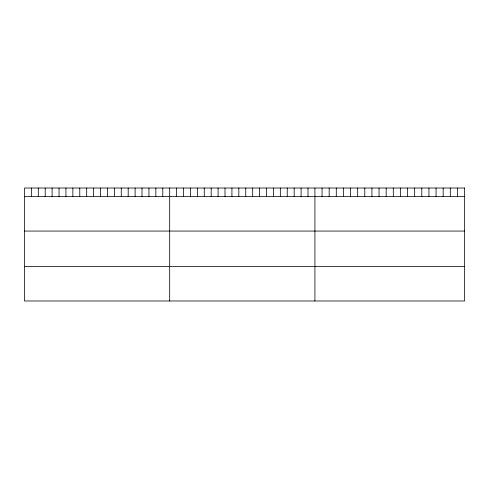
<?xml version="1.0" encoding="UTF-8"?>
<svg xmlns="http://www.w3.org/2000/svg" width="489" height="489" viewBox="0 0 489 489"><rect width="100%" height="100%" fill="white"/><g stroke="black" fill="none" stroke-linecap="round" stroke-linejoin="round"><path stroke-width="0.73" d="M24.45 196.621L464.55 196.621M24.45 231.065L464.55 231.065M24.45 266.548L464.55 266.548M457.423 188.014L457.423 196.621M450.302 188.014L450.302 196.621M443.175 188.014L443.175 196.621M436.047 188.014L436.047 196.621M428.92 188.014L428.92 196.621M421.799 188.014L421.799 196.621M414.672 188.014L414.672 196.621M407.545 188.014L407.545 196.621M400.424 188.014L400.424 196.621M393.297 188.014L393.297 196.621M386.169 188.014L386.169 196.621M379.042 188.014L379.042 196.621M371.921 188.014L371.921 196.621M364.794 188.014L364.794 196.621M357.667 188.014L357.667 196.621M350.546 188.014L350.546 196.621M343.419 188.014L343.419 196.621M336.291 188.014L336.291 196.621M329.164 188.014L329.164 196.621M322.043 188.014L322.043 196.621M314.916 188.014L314.916 300.986M308.003 188.014L308.003 196.621M301.083 188.014L301.083 196.621M294.17 188.014L294.17 196.621M287.251 188.014L287.251 196.621M280.338 188.014L280.338 196.621M273.418 188.014L273.418 196.621M266.505 188.014L266.505 196.621M259.592 188.014L259.592 196.621M252.672 188.014L252.672 196.621M245.759 188.014L245.759 196.621M238.84 188.014L238.84 196.621M231.927 188.014L231.927 196.621M225.007 188.014L225.007 196.621M218.094 188.014L218.094 196.621M211.181 188.014L211.181 196.621M204.261 188.014L204.261 196.621M197.348 188.014L197.348 196.621M190.429 188.014L190.429 196.621M183.516 188.014L183.516 196.621M176.596 188.014L176.596 196.621M169.683 188.014L169.683 300.986M162.77 188.014L162.77 196.621M155.85 188.014L155.85 196.621M148.937 188.014L148.937 196.621M142.018 188.014L142.018 196.621M135.105 188.014L135.105 196.621M128.185 188.014L128.185 196.621M121.272 188.014L121.272 196.621M114.359 188.014L114.359 196.621M107.439 188.014L107.439 196.621M100.526 188.014L100.526 196.621M93.607 188.014L93.607 196.621M86.694 188.014L86.694 196.621M79.774 188.014L79.774 196.621M72.861 188.014L72.861 196.621M65.948 188.014L65.948 196.621M59.028 188.014L59.028 196.621M52.115 188.014L52.115 196.621M45.196 188.014L45.196 196.621M38.283 188.014L38.283 196.621M31.363 188.014L31.363 196.621M464.55 188.014L24.45 188.014L24.45 300.986L464.55 300.986L464.55 188.014"/></g></svg>
